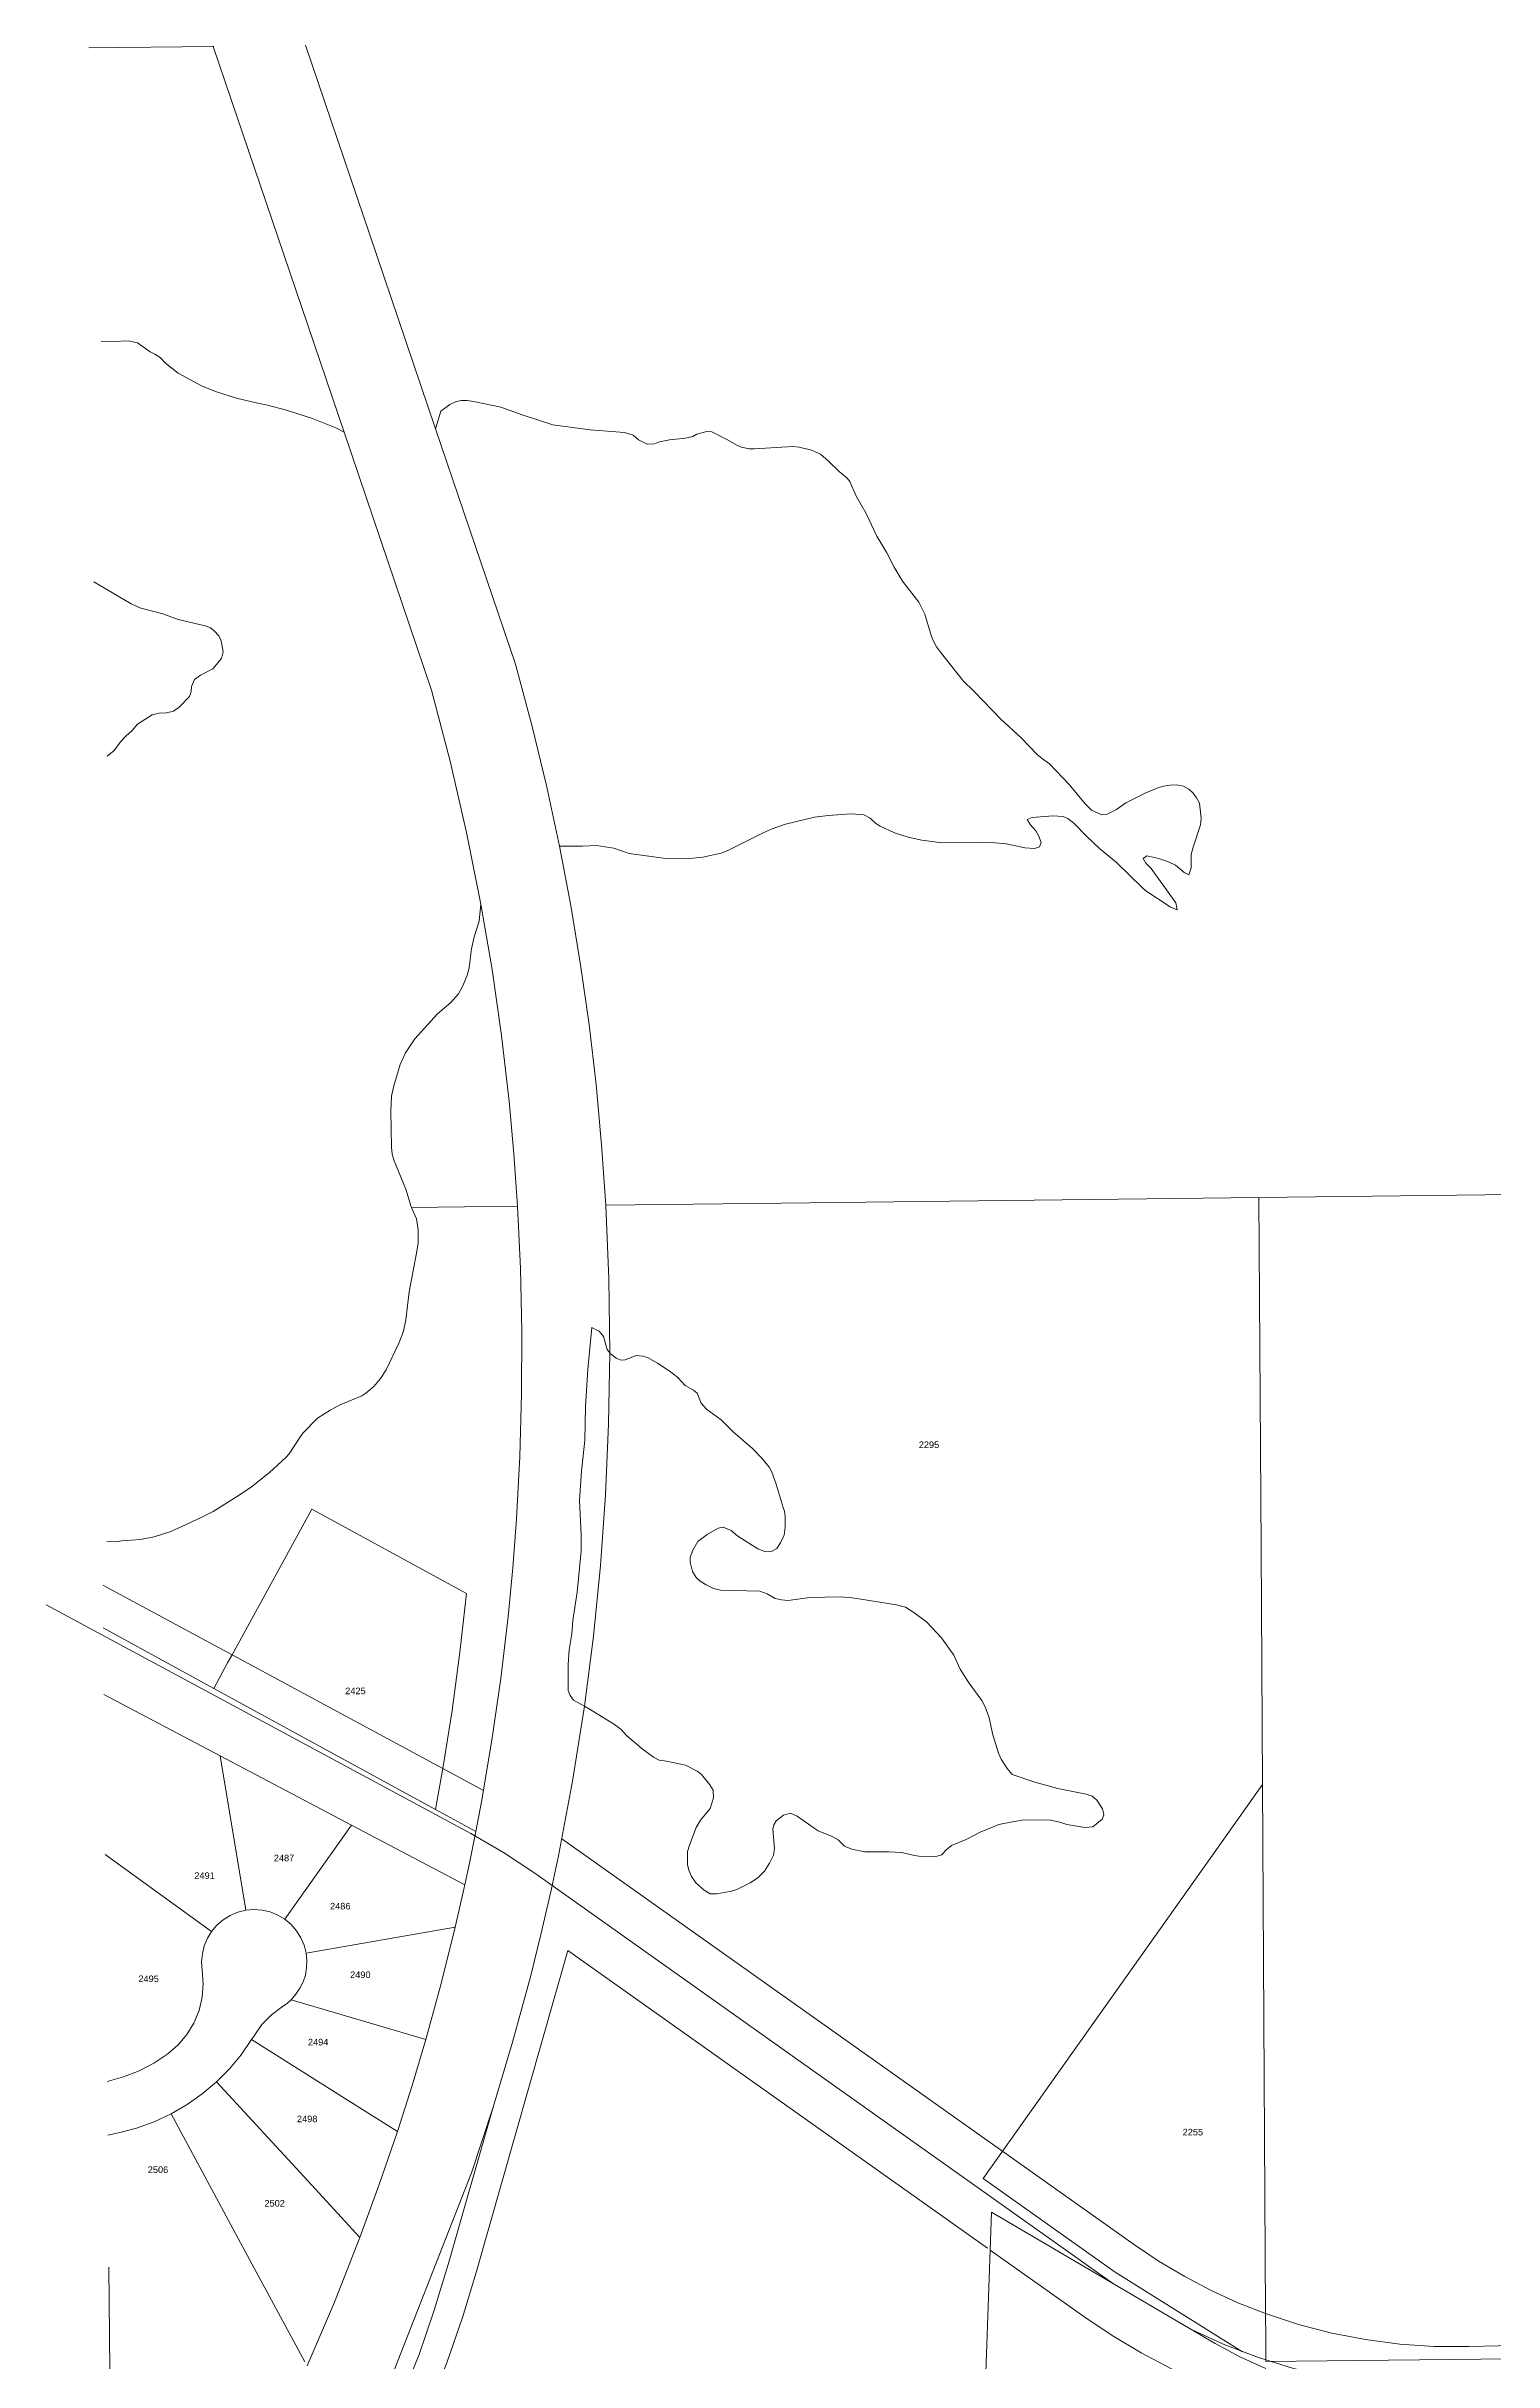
# Model space of a CAD drawing. Header units: feet. Extents: x 865220 to 2866543, y -2240498 to 973965.
# Drawn here: x 2854254 to 2855904, y 968645 to 971285 of the extents above; entities that cross this region are included whole.
import ezdxf
from ezdxf.enums import TextEntityAlignment as Align

# ---------------------------------------------------------------- set-up
doc = ezdxf.new("R2010")
doc.units = ezdxf.units.FT
doc.header["$LTSCALE"] = 0.015
doc.header["$MEASUREMENT"] = 0
doc.layers.add('Dakota County Addresses', color=7, linetype='Continuous')
doc.layers.add('Dakota County Parcels', color=7, linetype='Continuous')
doc.styles.add('Dimensions 100', font='arial.ttf')

# ---------------------------------------------------------------- blocks, each defined once
blk = doc.blocks.new('ACMAP_ANN_TEMPLATE_Dakota County Addresses')
at = {"layer": 'Dakota County Addresses', "style": 'Dimensions 100'}
blk.add_attdef('DakotaCountyAddress', text='', height=50, dxfattribs=at).set_placement((0, 0), align=Align.CENTER)

msp = doc.modelspace()

# ---------------------------------------------------------------- linework, layer by layer
at = {"layer": 'Dakota County Parcels', "lineweight": 5, "ltscale": 100}
for p, q in [((2854330.6, 970947.9), (2854316.2, 970948.4)), ((2854347.1, 970949), (2854330.6, 970947.9)), ((2854357.6, 970946.6), (2854347.1, 970949)), ((2854372, 970936.3), (2854357.6, 970946.6)), ((2854377.4, 970933.8), (2854372, 970936.3)), ((2854383.4, 970929.7), (2854377.4, 970933.8)), ((2854389.3, 970923.4), (2854383.4, 970929.7)), ((2854404.1, 970912), (2854389.3, 970923.4)), ((2854430.4, 970897.4), (2854404.1, 970912)), ((2854446.5, 970891), (2854430.4, 970897.4)), ((2854470.6, 970883.6), (2854446.5, 970891)), ((2854492.7, 970878), (2854470.6, 970883.6)), ((2854504.3, 970875.9), (2854492.7, 970878)), ((2854527.5, 970869.9), (2854504.3, 970875.9)), ((2854713.7, 970876.1), (2854703.3, 970868.6)), ((2854720, 970879.4), (2854713.7, 970876.1)), ((2854726.5, 970880.9), (2854720, 970879.4)), ((2854733.4, 970880.8), (2854726.5, 970880.9)), ((2854740.6, 970879.7), (2854733.4, 970880.8)), ((2854771.7, 970873.3), (2854740.6, 970879.7)), ((2854796, 970864.3), (2854771.7, 970873.3)), ((2854557, 970860.3), (2854527.5, 970869.9)), ((2854583.5, 970849.7), (2854557, 970860.3)), ((2854703.3, 970868.6), (2854697.3, 970848.6)), ((2854788, 970581.4), (2854697.3, 970848.6)), ((2854831, 970853), (2854796, 970864.3)), ((2854873.7, 970847.3), (2854831, 970853)), ((2854912.9, 970844.2), (2854873.7, 970847.3)), ((2855006.5, 970845.4), (2854995.3, 970842.3)), ((2855012.4, 970845.1), (2855006.5, 970845.4)), ((2855031.1, 970835.7), (2855012.4, 970845.1)), ((2854922.5, 970841.2), (2854912.9, 970844.2)), ((2854928.7, 970836), (2854922.5, 970841.2)), ((2854938.6, 970831.1), (2854928.7, 970836)), ((2854946.9, 970831.5), (2854938.6, 970831.1)), ((2854952.6, 970833.7), (2854946.9, 970831.5)), ((2854964, 970835.9), (2854952.6, 970833.7)), ((2854982.4, 970837.7), (2854964, 970835.9)), ((2854990.7, 970839.7), (2854982.4, 970837.7)), ((2854995.3, 970842.3), (2854990.7, 970839.7)), ((2855041, 970829.8), (2855031.1, 970835.7)), ((2855046.1, 970827.7), (2855041, 970829.8)), ((2855054.9, 970825.8), (2855046.1, 970827.7)), ((2855060.8, 970825.8), (2855054.9, 970825.8)), ((2855104.5, 970828.2), (2855060.8, 970825.8)), ((2855111.7, 970827.7), (2855104.5, 970828.2)), ((2855125.9, 970824.2), (2855111.7, 970827.7)), ((2855136.2, 970819.5), (2855125.9, 970824.2)), ((2855145.4, 970811.8), (2855136.2, 970819.5)), ((2855157.4, 970800), (2855145.4, 970811.8)), ((2855166.5, 970792.4), (2855157.4, 970800)), ((2855169.8, 970788.5), (2855166.5, 970792.4)), ((2855177, 970771.8), (2855169.8, 970788.5)), ((2855188.2, 970752.1), (2855177, 970771.8)), ((2855200.6, 970726.2), (2855188.2, 970752.1)), ((2855212, 970707.3), (2855200.6, 970726.2)), ((2855220.3, 970690.8), (2855212, 970707.3)), ((2855229.5, 970674.8), (2855220.3, 970690.8)), ((2854350.2, 970649.1), (2854307.6, 970674.2)), ((2855248.2, 970650.9), (2855229.5, 970674.8)), ((2854350.2, 970649.1), (2854361.2, 970644.2)), ((2854361.2, 970644.2), (2854386.6, 970637.6)), ((2854386.6, 970637.6), (2854404, 970631.3)), ((2855255.3, 970637.1), (2855248.2, 970650.9)), ((2855262.8, 970611.8), (2855255.3, 970637.1)), ((2854404, 970631.3), (2854434.7, 970623.8)), ((2854434.7, 970623.8), (2854440.8, 970621.5)), ((2854440.8, 970621.5), (2854445.1, 970618.4)), ((2854445.1, 970618.4), (2854450.1, 970612.6)), ((2854450.1, 970612.6), (2854453.1, 970606.9)), ((2855265.4, 970605.8), (2855262.8, 970611.8)), ((2854453.3, 970586.8), (2854443.4, 970574.9)), ((2854453.1, 970606.9), (2854455.4, 970594.4)), ((2854455.4, 970594.4), (2854453.3, 970586.8)), ((2854788, 970581.4), (2854788.8, 970578.8)), ((2855268.6, 970600.1), (2855265.4, 970605.8)), ((2855272.9, 970593.9), (2855268.6, 970600.1)), ((2855298.8, 970561.4), (2855272.9, 970593.9)), ((2854419.2, 970554.8), (2854418.9, 970548.9)), ((2854422.6, 970562.9), (2854419.2, 970554.8)), ((2854429.2, 970567.7), (2854422.6, 970562.9)), ((2854443.4, 970574.9), (2854429.2, 970567.7)), ((2855311.4, 970549.1), (2855298.8, 970561.4)), ((2854404.5, 970530.7), (2854398.5, 970526.6)), ((2854416.7, 970543.5), (2854404.5, 970530.7)), ((2854418.9, 970548.9), (2854416.7, 970543.5)), ((2855341.8, 970517.5), (2855311.4, 970549.1)), ((2854351.6, 970504.7), (2854344.3, 970498.2)), ((2854357.7, 970511.7), (2854351.6, 970504.7)), ((2854374.1, 970522.5), (2854357.7, 970511.7)), ((2854382.1, 970524.4), (2854374.1, 970522.5)), ((2854390.6, 970524.9), (2854382.1, 970524.4)), ((2854398.5, 970526.6), (2854390.6, 970524.9)), ((2855365.1, 970496.4), (2855341.8, 970517.5)), ((2854330.8, 970481.9), (2854323.1, 970475.3)), ((2854338, 970491.6), (2854330.8, 970481.9)), ((2854344.3, 970498.2), (2854338, 970491.6)), ((2855383.4, 970477.2), (2855365.1, 970496.4)), ((2855389.2, 970472.3), (2855383.4, 970477.2)), ((2855397.3, 970466.5), (2855389.2, 970472.3)), ((2855419.8, 970442.9), (2855397.3, 970466.5)), ((2855438.1, 970421.1), (2855419.8, 970442.9)), ((2855507.2, 970433.5), (2855484.3, 970422)), ((2855520.8, 970439.2), (2855507.2, 970433.5)), ((2855527.2, 970441), (2855520.8, 970439.2)), ((2855534.7, 970442.3), (2855527.2, 970441)), ((2855542.1, 970442.6), (2855534.7, 970442.3)), ((2855550, 970441), (2855542.1, 970442.6)), ((2855556, 970437.8), (2855550, 970441)), ((2855560.9, 970433.2), (2855556, 970437.8)), ((2855565, 970427.8), (2855560.9, 970433.2)), ((2855568.2, 970421.6), (2855565, 970427.8)), ((2855080.1, 970392.1), (2855096.3, 970397.7)), ((2855096.3, 970397.7), (2855129.5, 970405.7)), ((2855129.5, 970405.7), (2855145, 970407.6)), ((2855145, 970407.6), (2855171.1, 970409.6)), ((2855171.1, 970409.6), (2855185.6, 970408.5)), ((2855185.6, 970408.5), (2855193, 970404.6)), ((2855193, 970404.6), (2855199.2, 970398.7)), ((2855199.2, 970398.7), (2855204.1, 970395.7)), ((2855371.7, 970403.3), (2855377.7, 970405.3)), ((2855375.6, 970397), (2855371.7, 970403.3)), ((2855381.8, 970390.2), (2855375.6, 970397)), ((2855377.7, 970405.3), (2855401.2, 970407.3)), ((2855401.2, 970407.3), (2855412.9, 970406.4)), ((2855412.9, 970406.4), (2855418.1, 970404.2)), ((2855418.1, 970404.2), (2855424.9, 970399.1)), ((2855424.9, 970399.1), (2855439.3, 970384)), ((2855445.1, 970413.9), (2855438.1, 970421.1)), ((2855457, 970408.5), (2855445.1, 970413.9)), ((2855462.4, 970409), (2855457, 970408.5)), ((2855473.5, 970414.5), (2855462.4, 970409)), ((2855484.3, 970422), (2855473.5, 970414.5)), ((2855560.9, 970371.5), (2855569.5, 970396.9)), ((2855570.2, 970404.6), (2855568.2, 970421.6)), ((2855569.5, 970396.9), (2855570.2, 970404.6)), ((2854864.9, 970372.8), (2854838.6, 970372.9)), ((2854864.9, 970372.8), (2854880.9, 970373.6)), ((2854880.9, 970373.6), (2854900.5, 970370.3)), ((2854900.5, 970370.3), (2854918.1, 970364.3)), ((2855029.9, 970367.5), (2855070.1, 970387.4)), ((2855070.1, 970387.4), (2855080.1, 970392.1)), ((2855204.1, 970395.7), (2855220.7, 970387.8)), ((2855220.7, 970387.8), (2855236, 970383)), ((2855236, 970383), (2855251.6, 970379.6)), ((2855251.6, 970379.6), (2855271.7, 970376.8)), ((2855271.7, 970376.8), (2855318, 970377.3)), ((2855318, 970377.3), (2855335.4, 970376.7)), ((2855335.4, 970376.7), (2855347.7, 970375.4)), ((2855347.7, 970375.4), (2855369.1, 970370.9)), ((2855369.1, 970370.9), (2855380.1, 970370.1)), ((2855380.1, 970370.1), (2855385.7, 970372.1)), ((2855384.9, 970384.8), (2855381.8, 970390.2)), ((2855387.6, 970377), (2855384.9, 970384.8)), ((2855385.7, 970372.1), (2855387.6, 970377)), ((2855439.3, 970384), (2855454.4, 970370.1)), ((2855454.4, 970370.1), (2855473.1, 970354.4)), ((2855558.9, 970363.1), (2855560.9, 970371.5)), ((2854918.1, 970364.3), (2854959.9, 970358.6)), ((2854959.9, 970358.6), (2854990.6, 970359)), ((2854990.6, 970359), (2855002, 970360.4)), ((2855002, 970360.4), (2855023, 970364.9)), ((2855023, 970364.9), (2855029.9, 970367.5)), ((2855473.1, 970354.4), (2855503.2, 970325.3)), ((2855503.9, 970358.8), (2855508.4, 970361.6)), ((2855507.1, 970353.5), (2855503.9, 970358.8)), ((2855513, 970347.2), (2855507.1, 970353.5)), ((2855508.4, 970361.6), (2855521.9, 970358.8)), ((2855541.3, 970308), (2855513, 970347.2)), ((2855521.9, 970358.8), (2855533.8, 970354.6)), ((2855533.8, 970354.6), (2855541, 970351.1)), ((2855541, 970351.1), (2855550.7, 970342.7)), ((2855556.1, 970340.2), (2855558.8, 970348.2)), ((2855558.8, 970348.2), (2855558.9, 970363.1)), ((2855503.2, 970325.3), (2855507, 970321.9)), ((2855507, 970321.9), (2855534.9, 970303.6)), ((2855550.7, 970342.7), (2855556.1, 970340.2)), ((2855534.9, 970303.6), (2855542.8, 970300.3)), ((2855542.8, 970300.3), (2855541.3, 970308)), ((2854738.4, 970255.9), (2854741.3, 970269.5)), ((2854741.3, 970269.5), (2854747.1, 970287.1)), ((2854735.7, 970234.4), (2854738.4, 970255.9)), ((2854723.4, 970204.6), (2854728.5, 970213.4)), ((2854728.5, 970213.4), (2854733.6, 970226.5)), ((2854733.6, 970226.5), (2854735.7, 970234.4)), ((2854699.4, 970181.6), (2854714.7, 970194.5)), ((2854714.7, 970194.5), (2854723.4, 970204.6)), ((2854673.8, 970153.3), (2854699.4, 970181.6)), ((2854656.9, 970123.7), (2854663.2, 970137)), ((2854663.2, 970137), (2854673.8, 970153.3)), ((2854649.8, 970099.7), (2854656.9, 970123.7)), ((2854646.4, 970070.5), (2854647.1, 970087.9)), ((2854647.1, 970087.9), (2854649.8, 970099.7)), ((2854647, 970029.5), (2854646.4, 970070.5)), ((2854647.9, 970021.5), (2854647, 970029.5)), ((2854650.2, 970014), (2854647.9, 970021.5)), ((2854663.6, 969981.6), (2854650.2, 970014)), ((2854669.7, 969961.7), (2854663.6, 969981.6)), ((2855636.1, 969972.4), (2856372.7, 969981.1)), ((2854670, 969961), (2854669.7, 969961.7)), ((2854670, 969961), (2854790.8, 969962.4)), ((2854675.7, 969947.8), (2854670, 969961)), ((2854677.4, 969935.3), (2854675.7, 969947.8)), ((2854891.5, 969963.6), (2855091.7, 969966)), ((2855091.7, 969966), (2855636.1, 969972.4)), ((2855638.5, 969572.4), (2855636.1, 969972.4)), ((2854677.4, 969920.5), (2854677.4, 969935.3)), ((2854667.4, 969864.9), (2854675.7, 969908.8)), ((2854675.7, 969908.8), (2854677.4, 969920.5)), ((2854663.5, 969832.9), (2854667.4, 969864.9)), ((2854655.8, 969806.9), (2854660.7, 969819.9)), ((2854660.7, 969819.9), (2854663.5, 969832.9)), ((2854875.4, 969823.9), (2854870.8, 969776.1)), ((2854881.4, 969821.1), (2854875.4, 969823.9)), ((2854884, 969819.9), (2854881.4, 969821.1)), ((2854888.9, 969814), (2854884, 969819.9)), ((2854641.2, 969775.9), (2854655.8, 969806.9)), ((2854893.1, 969798.9), (2854888.9, 969814)), ((2854903.2, 969789.3), (2854896.6, 969794.4)), ((2854908.6, 969786.9), (2854903.2, 969789.3)), ((2854925.9, 969792.1), (2854913.7, 969787.2)), ((2854933.5, 969791.5), (2854925.9, 969792.1)), ((2854938.9, 969789.8), (2854933.5, 969791.5)), ((2854950.3, 969783.6), (2854938.9, 969789.8)), ((2854626.8, 969756.7), (2854634.7, 969766)), ((2854634.7, 969766), (2854641.2, 969775.9)), ((2854870.8, 969776.1), (2854868.3, 969734.2)), ((2854913.7, 969787.2), (2854908.6, 969786.9)), ((2854963.5, 969774.7), (2854950.3, 969783.6)), ((2854973.4, 969766.9), (2854963.5, 969774.7)), ((2854982.1, 969758.1), (2854973.4, 969766.9)), ((2854588.6, 969736.1), (2854613.2, 969746.3)), ((2854613.2, 969746.3), (2854618, 969749.1)), ((2854618, 969749.1), (2854626.8, 969756.7)), ((2854991.6, 969752.5), (2854982.1, 969758.1)), ((2854995.6, 969749.2), (2854991.6, 969752.5)), ((2855000.1, 969737.9), (2854995.6, 969749.2)), ((2855006.2, 969730.8), (2855000.1, 969737.9)), ((2854546.2, 969703.6), (2854562.8, 969720.9)), ((2854562.8, 969720.9), (2854577.1, 969729.7)), ((2854577.1, 969729.7), (2854588.6, 969736.1)), ((2854868.3, 969734.2), (2854867.6, 969695.3)), ((2855022.9, 969718.9), (2855006.2, 969730.8)), ((2855036.8, 969705), (2855022.9, 969718.9)), ((2854530.4, 969680), (2854542.5, 969698.5)), ((2854542.5, 969698.5), (2854546.2, 969703.6)), ((2854867.6, 969695.3), (2854863.8, 969660.6)), ((2855058.7, 969686.2), (2855036.8, 969705)), ((2855069.4, 969675.3), (2855058.7, 969686.2)), ((2854487.5, 969642.6), (2854507.9, 969658.6)), ((2854507.9, 969658.6), (2854526.6, 969675.8)), ((2854526.6, 969675.8), (2854530.4, 969680)), ((2854863.8, 969660.6), (2854861.6, 969626.9)), ((2855077.8, 969664.9), (2855069.4, 969675.3)), ((2855080.8, 969659), (2855077.8, 969664.9)), ((2855085.8, 969645.4), (2855080.8, 969659)), ((2854443.8, 969614.3), (2854473.6, 969632.9)), ((2854473.6, 969632.9), (2854487.5, 969642.6)), ((2854403.3, 969594.9), (2854430.3, 969607.5)), ((2854430.3, 969607.5), (2854443.8, 969614.3)), ((2854465.3, 969450.8), (2854556.2, 969617.1)), ((2854556.2, 969617.1), (2854732.5, 969520.8)), ((2854861.6, 969626.9), (2854863.2, 969587.6)), ((2855095.8, 969608.6), (2855095, 969614.6)), ((2855096, 969596.4), (2855095.8, 969608.6)), ((2854322.4, 969580.4), (2854333.6, 969579.9)), ((2854333.6, 969579.9), (2854339.3, 969580.9)), ((2854339.3, 969580.9), (2854360.9, 969582.4)), ((2854360.9, 969582.4), (2854376.4, 969585.4)), ((2854376.4, 969585.4), (2854394.3, 969591.3)), ((2854394.3, 969591.3), (2854403.3, 969594.9)), ((2854863.2, 969587.6), (2854863.2, 969569.1)), ((2854990.2, 969569.6), (2854996.4, 969580)), ((2854996.4, 969580), (2855007.1, 969588.2)), ((2855007.1, 969588.2), (2855019.4, 969595.5)), ((2855019.4, 969595.5), (2855025.1, 969596.6)), ((2855025.1, 969596.6), (2855034.2, 969592.8)), ((2855034.2, 969592.8), (2855042, 969586.3)), ((2855042, 969586.3), (2855064.9, 969571.8)), ((2855086.4, 969572.2), (2855090.7, 969578.8)), ((2855094.7, 969587.3), (2855096, 969596.4)), ((2854987.5, 969561.9), (2854990.2, 969569.6)), ((2854987.6, 969556.4), (2854987.5, 969561.9)), ((2854990.3, 969546.1), (2854987.6, 969556.4)), ((2855064.9, 969571.8), (2855072.8, 969568.6)), ((2855072.8, 969568.6), (2855079.6, 969568.3)), ((2855079.6, 969568.3), (2855086.4, 969572.2)), ((2855638.5, 969572.4), (2855643.6, 968700)), ((2854465.3, 969450.8), (2854318, 969530.2)), ((2854994.3, 969539.1), (2854990.3, 969546.1)), ((2854998.9, 969535), (2854994.3, 969539.1)), ((2855005.8, 969530.6), (2854998.9, 969535)), ((2855014.2, 969526.7), (2855005.8, 969530.6)), ((2855022.6, 969524.6), (2855014.2, 969526.7)), ((2854737.6, 969247.1), (2854253.6, 969508.1)), ((2854858.8, 969522.3), (2854854, 969489.9)), ((2855067.1, 969523.5), (2855022.6, 969524.6)), ((2855075.3, 969520.6), (2855067.1, 969523.5)), ((2855084.6, 969515.3), (2855075.3, 969520.6)), ((2855091.6, 969513.5), (2855084.6, 969515.3)), ((2855099.4, 969513), (2855091.6, 969513.5)), ((2855124.1, 969516.4), (2855099.4, 969513)), ((2855159, 969516.9), (2855124.1, 969516.4)), ((2855172.3, 969516.1), (2855159, 969516.9)), ((2855182.3, 969514.3), (2855172.3, 969516.1)), ((2855223, 969508), (2855182.3, 969514.3)), ((2855233.1, 969505.2), (2855223, 969508)), ((2855242.5, 969499.3), (2855233.1, 969505.2)), ((2855257.5, 969488), (2855242.5, 969499.3)), ((2854852.8, 969474.9), (2854849.8, 969456.6)), ((2854854, 969489.9), (2854852.8, 969474.9)), ((2855274.3, 969470.2), (2855257.5, 969488)), ((2854705.6, 969321.2), (2854465.3, 969450.8)), ((2854849.8, 969456.6), (2854848.7, 969439.8)), ((2855288.1, 969450.7), (2855274.3, 969470.2)), ((2855295.6, 969434.6), (2855288.1, 969450.7)), ((2854848.7, 969439.8), (2854848.4, 969410.2)), ((2855304.7, 969420.3), (2855295.6, 969434.6)), ((2855320, 969399), (2855304.7, 969420.3)), ((2854319.1, 969405.9), (2854451.8, 969335.9)), ((2854444.5, 969412.7), (2854697.1, 969274.6)), ((2854848.4, 969410.2), (2854851, 969404.4)), ((2854851, 969404.4), (2854854.6, 969399.2)), ((2855323.8, 969391.5), (2855320, 969399)), ((2854873.7, 969388.7), (2854901.3, 969371.4)), ((2854901.3, 969371.4), (2854908.8, 969365.7)), ((2855328.4, 969379.1), (2855323.8, 969391.5)), ((2855332.8, 969359.8), (2855328.4, 969379.1)), ((2854908.8, 969365.7), (2854915.2, 969359)), ((2854915.2, 969359), (2854932.8, 969343.8)), ((2854932.8, 969343.8), (2854945.9, 969334.1)), ((2855339.3, 969338.9), (2855332.8, 969359.8)), ((2854451.8, 969335.9), (2854480.9, 969159.8)), ((2854451.8, 969335.9), (2854601.6, 969256.9)), ((2854751.9, 969296.2), (2854705.6, 969321.2)), ((2854945.9, 969334.1), (2854952.2, 969330.9)), ((2854952.2, 969330.9), (2854960.6, 969329.9)), ((2854960.6, 969329.9), (2854982.2, 969325.1)), ((2854982.2, 969325.1), (2854995.6, 969318.2)), ((2854995.6, 969318.2), (2855000.7, 969314.6)), ((2855000.7, 969314.6), (2855010.2, 969302.6)), ((2855342.1, 969332.1), (2855339.3, 969338.9)), ((2855348.9, 969321.3), (2855342.1, 969332.1)), ((2855354.9, 969314.6), (2855348.9, 969321.3)), ((2855380.4, 969305.9), (2855354.9, 969314.6)), ((2855010.2, 969302.6), (2855014, 969296.5)), ((2855014, 969296.5), (2855014.1, 969287.8)), ((2855406.8, 969298.7), (2855380.4, 969305.9)), ((2855438.9, 969292.2), (2855406.8, 969298.7)), ((2855445.9, 969289.7), (2855438.9, 969292.2)), ((2855451.2, 969285.2), (2855445.9, 969289.7)), ((2854697.1, 969274.6), (2854743.2, 969249.4)), ((2854743.2, 969249.4), (2854749.7, 969283.5)), ((2854999.3, 969262.6), (2854994.6, 969254.1)), ((2855010.6, 969275.8), (2854999.3, 969262.6)), ((2855014.1, 969287.8), (2855010.6, 969275.8)), ((2855083.1, 969257.3), (2855085.8, 969261.7)), ((2855085.8, 969261.7), (2855094, 969268)), ((2855094, 969268), (2855102, 969270.4)), ((2855102, 969270.4), (2855109.6, 969267)), ((2855109.6, 969267), (2855128.8, 969253.3)), ((2855355.1, 969260.7), (2855366.3, 969262.5)), ((2855366.3, 969262.5), (2855377.3, 969263)), ((2855377.3, 969263), (2855398.4, 969262.3)), ((2855398.4, 969262.3), (2855409.1, 969260.2)), ((2855446.8, 969255), (2855457.3, 969263.6)), ((2855457.7, 969275.4), (2855451.2, 969285.2)), ((2855457.3, 969263.6), (2855459.3, 969268.6)), ((2855458, 969273.9), (2855457.7, 969275.4)), ((2855459.3, 969268.6), (2855458, 969273.9)), ((2854601.6, 969256.9), (2854525.4, 969149.5)), ((2854601.6, 969256.9), (2854730.6, 969188.9)), ((2854736.4, 969215.5), (2854743.2, 969249.4)), ((2855494.3, 968778.2), (2854841.3, 969241.3)), ((2854994.6, 969254.1), (2854986.7, 969233.8)), ((2855081.8, 969252.1), (2855083.1, 969257.3)), ((2855083.7, 969230.2), (2855081.8, 969252.1)), ((2855128.8, 969253.3), (2855133.5, 969250.4)), ((2855133.5, 969250.4), (2855149.6, 969243.9)), ((2855149.6, 969243.9), (2855156.4, 969239.9)), ((2855156.4, 969239.9), (2855163.5, 969232.9)), ((2855285.4, 969233.5), (2855302.2, 969240.5)), ((2855302.2, 969240.5), (2855318.4, 969248.9)), ((2855318.4, 969248.9), (2855339.4, 969257.5)), ((2855339.4, 969257.5), (2855355.1, 969260.7)), ((2855409.1, 969260.2), (2855416.9, 969257.7)), ((2855416.9, 969257.7), (2855437.6, 969254.2)), ((2855437.6, 969254.2), (2855446.8, 969255)), ((2854320.7, 969223.4), (2854442.1, 969135.7)), ((2854730.6, 969188.9), (2854736.4, 969215.5)), ((2854829.4, 969184.5), (2854837.4, 969221.9)), ((2854984.6, 969226.6), (2854984.5, 969212)), ((2854984.5, 969212), (2854986.1, 969205.6)), ((2854986.7, 969233.8), (2854984.6, 969226.6)), ((2855072.2, 969204.2), (2855078.2, 969213.3)), ((2855078.2, 969213.3), (2855082.5, 969222.5)), ((2855082.5, 969222.5), (2855083.7, 969230.2)), ((2855163.5, 969232.9), (2855171.9, 969229.5)), ((2855171.9, 969229.5), (2855186.7, 969226.4)), ((2855186.7, 969226.4), (2855214, 969226.2)), ((2855214, 969226.2), (2855228.5, 969225.5)), ((2855228.5, 969225.5), (2855243.3, 969222.1)), ((2855243.3, 969222.1), (2855248.4, 969221.3)), ((2855248.4, 969221.3), (2855267.8, 969221.2)), ((2855267.8, 969221.2), (2855274.4, 969222.8)), ((2855274.4, 969222.8), (2855278.9, 969228.3)), ((2855278.9, 969228.3), (2855285.4, 969233.5)), ((2854719.6, 969140.4), (2854730.6, 969188.9)), ((2855465.4, 968737.4), (2854810.4, 969202)), ((2854986.1, 969205.6), (2854989, 969198.4)), ((2854989, 969198.4), (2854994.1, 969191.1)), ((2854994.1, 969191.1), (2855003.6, 969182.5)), ((2855003.6, 969182.5), (2855010.6, 969178.4)), ((2855034.8, 969181.7), (2855040.9, 969183.4)), ((2855040.9, 969183.4), (2855044.5, 969185.2)), ((2855044.5, 969185.2), (2855056.2, 969191)), ((2855056.2, 969191), (2855064.9, 969196.9)), ((2855064.9, 969196.9), (2855072.2, 969204.2)), ((2855010.6, 969178.4), (2855017.9, 969178.6)), ((2855017.9, 969178.6), (2855034.8, 969181.7)), ((2854719.6, 969140.4), (2854549.8, 969110.9)), ((2854743.6, 968746.9), (2854848.2, 969113.8)), ((2855326.5, 968774.6), (2854848.2, 969113.8)), ((2854686.3, 969012.6), (2854532.8, 969057.8)), ((2854487.7, 969012.3), (2854490.4, 969016.7)), ((2854711.9, 968755.9), (2854763.1, 968935.5)), ((2854763.1, 968935.5), (2854738.3, 968860.6)), ((2854335.7, 968906), (2854323.7, 968903.4)), ((2854738.3, 968860.6), (2854602.6, 968514.3)), ((2855472.2, 968747.1), (2855321.5, 968854)), ((2855331.3, 968815.5), (2855329.7, 968772.3)), ((2855586, 968666), (2855331.3, 968815.5)), ((2855329.7, 968772.3), (2855311.9, 968278.2)), ((2855329.7, 968772.3), (2855436.4, 968696.7)), ((2855471.1, 968733.4), (2855465.4, 968737.4)), ((2855617.2, 968656.5), (2855472.2, 968747.1)), ((2856376.2, 968675.5), (2855875.2, 968662.3)), ((2855643.9, 968645.4), (2856302.8, 968652.6))]:
    msp.add_line(p, q, dxfattribs=at)
for points in [[(2854302, 971282.8), (2854443.8, 971284.5), (2854444.6, 971284.5)], [(2854443.8, 971284.6), (2854443.8, 971284.5), (2854531.2, 971027.1), (2854593.1, 970844.7), (2854692.9, 970550.6)], [(2854697.3, 970848.6), (2854629.9, 971047.3), (2854549, 971285.8), (2854549, 971285.9)], [(2854593.1, 970844.7), (2854593.1, 970844.7), (2854583.5, 970849.7)], [(2854838.6, 970372.9), (2854823.7, 970441.9), (2854807.1, 970510.6), (2854788.8, 970578.8)], [(2854790.8, 969962.4), (2854786.6, 970022.2), (2854781.1, 970081.9), (2854772.4, 970157.1), (2854761.7, 970232), (2854749, 970306.6), (2854732.7, 970388.4), (2854714, 970469.8), (2854692.9, 970550.6)], [(2854891.5, 969963.6), (2854886.7, 970032.4), (2854880.3, 970101.1), (2854872.3, 970169.4), (2854862.7, 970237.5), (2854851.4, 970305.3), (2854838.6, 970372.9)], [(2854747.1, 970287.1), (2854749, 970306.6), (2854749, 970306.6)], [(2854780.1, 969494.7), (2854785.4, 969550.3), (2854789.6, 969606), (2854793.4, 969677.2), (2854795.4, 969748.5), (2854795.6, 969819.9), (2854794.1, 969891.2), (2854790.8, 969962.4)], [(2854837.4, 969221.9), (2854853.5, 969306.9), (2854867, 969392.4), (2854877.3, 969472.4), (2854885.3, 969552.6), (2854891.2, 969633.3), (2854894.7, 969714.2), (2854896, 969795.1), (2854895, 969879.4), (2854891.5, 969963.6)], [(2854896.6, 969794.4), (2854896, 969795.1), (2854893.1, 969798.9)], [(2855095, 969614.6), (2855093.7, 969618.9), (2855085.8, 969645.4)], [(2855090.7, 969578.8), (2855093.9, 969585.8), (2855094.7, 969587.3)], [(2854863.2, 969569.1), (2854862.8, 969565.2), (2854858.8, 969522.3)], [(2854732.5, 969520.8), (2854725.1, 969454), (2854716.1, 969387.5), (2854705.6, 969321.2)], [(2854318.4, 969481.6), (2854318.4, 969481.6), (2854444.5, 969412.7)], [(2854749.7, 969283.5), (2854761.6, 969353.6), (2854771.7, 969424.1), (2854780.1, 969494.7)], [(2854444.5, 969412.7), (2854460.3, 969441.7), (2854465.3, 969450.8)], [(2854854.6, 969399.2), (2854867, 969392.4), (2854873.7, 969388.7)], [(2854705.6, 969321.2), (2854703.4, 969308.8), (2854697.1, 969274.6)], [(2855321.5, 968854), (2855578.4, 969216.2), (2855640, 969303.1)], [(2854810.4, 969202), (2854774.7, 969225.6), (2854737.6, 969247.1)], [(2854829.4, 969184.5), (2854829.4, 969184.1), (2854817.8, 969133.8), (2854805.4, 969083.7), (2854785.2, 969009.3), (2854763.1, 968935.5)], [(2854480.9, 969159.8), (2854471.8, 969157.5), (2854463.2, 969153.9), (2854455.2, 969149), (2854448.1, 969142.9), (2854442.1, 969135.7)], [(2854525.4, 969149.5), (2854517.4, 969154.3), (2854508.7, 969157.8), (2854499.6, 969159.9), (2854490.2, 969160.6), (2854480.9, 969159.8)], [(2854442.1, 969135.7), (2854437.2, 969127.8), (2854433.6, 969119.1), (2854431.5, 969110.1), (2854430.7, 969100.8), (2854431.4, 969091.4)], [(2854549.8, 969110.9), (2854547.5, 969120), (2854543.8, 969128.5), (2854538.8, 969136.5), (2854532.6, 969143.5), (2854525.4, 969149.5)], [(2854686.3, 969012.6), (2854703.7, 969076.4), (2854719.6, 969140.4)], [(2854548.9, 969085.9), (2854550.3, 969094.2), (2854550.7, 969102.5), (2854549.8, 969110.9)], [(2854392.3, 968996), (2854403.9, 969006.2), (2854413.9, 969018), (2854421.9, 969031.2), (2854427.7, 969045.6), (2854431.3, 969060.6), (2854432.6, 969076), (2854431.4, 969091.4)], [(2854532.8, 969057.8), (2854538.2, 969064), (2854542.8, 969070.8), (2854546.3, 969078.1), (2854548.9, 969085.9)], [(2854522.7, 969049.9), (2854528, 969053.6), (2854532.8, 969057.8)], [(2854522.7, 969049.9), (2854510.3, 969040.6), (2854499.4, 969029.4), (2854490.4, 969016.7)], [(2854447.5, 968964), (2854462.3, 968978.9), (2854475.7, 968995.1), (2854487.7, 969012.3)], [(2854654, 968907.7), (2854600.9, 968941.1), (2854487.7, 969012.3)], [(2854654, 968907.7), (2854670.6, 968960), (2854686.3, 969012.6)], [(2854323.1, 968964.6), (2854341.6, 968969.7), (2854359.4, 968976.6), (2854376.3, 968985.4), (2854392.3, 968996)], [(2854395.9, 968927.7), (2854414.1, 968938.2), (2854431.4, 968950.4), (2854447.5, 968964)], [(2854611.2, 968786.7), (2854547.4, 968855.9), (2854447.5, 968964)], [(2854335.7, 968906), (2854356.4, 968911.4), (2854376.5, 968918.7), (2854395.9, 968927.7)], [(2854548.4, 968645), (2854477.8, 968775.8), (2854395.9, 968927.7)], [(2854611.2, 968786.7), (2854633.2, 968847), (2854654, 968907.7)], [(2854550.9, 968640.3), (2854582, 968713.1), (2854611.2, 968786.7)], [(2855643.6, 968700), (2855612.1, 968712.4), (2855581.4, 968726.4), (2855551.4, 968742.1), (2855522.4, 968759.4), (2855494.3, 968778.2)], [(2854326.4, 968606.1), (2854326.4, 968606.1), (2854326.1, 968635.4), (2854325, 968752.8)], [(2854678.1, 968652.3), (2854695.9, 968703.8), (2854711.9, 968755.9)], [(2854691.3, 968595.1), (2854710.5, 968645.1), (2854728, 968695.7), (2854743.6, 968746.9)], [(2855436.4, 968696.7), (2855468.6, 968675.1), (2855501.9, 968655.3), (2855536.2, 968637.2), (2855571.4, 968621), (2855607.5, 968606.7), (2855644.2, 968594.4)], [(2855876.5, 968612.4), (2855835.6, 968612.5), (2855794.8, 968615.1), (2855754.2, 968620.2), (2855714, 968627.7), (2855674.4, 968637.6), (2855635.4, 968649.8), (2855597.2, 968664.4), (2855559.9, 968681.3)], [(2855643.6, 968700), (2855643.8, 968672.1), (2855643.9, 968645.4)], [(2855875.2, 968662.3), (2855835.8, 968662.5), (2855796.6, 968665.2), (2855757.6, 968670.3), (2855719, 968677.8), (2855681, 968687.7), (2855643.6, 968700)], [(2855586, 968666), (2855614.4, 968650.7), (2855644, 968637.5)], [(2854658.9, 968605.2), (2854677.8, 968651.6), (2854678.1, 968652.3)]]:
    msp.add_lwpolyline(points, dxfattribs=at)

# ---------------------------------------------------------------- block references
at = {"layer": 'Dakota County Addresses', "lineweight": 5, "ltscale": 100, "xscale": 0.15, "yscale": 0.15, "zscale": 0.15}
for p, values in [((2855259.9, 969686.7), {'DakotaCountyAddress': '2295'}), ((2854606, 969406.1), {'DakotaCountyAddress': '2425'}), ((2854524.6, 969215.6), {'DakotaCountyAddress': '2487'}), ((2854434, 969195.5), {'DakotaCountyAddress': '2491'}), ((2854588.7, 969160.7), {'DakotaCountyAddress': '2486'}), ((2854370.2, 969077.9), {'DakotaCountyAddress': '2495'}), ((2854611.6, 969082.5), {'DakotaCountyAddress': '2490'}), ((2854563.5, 969005.7), {'DakotaCountyAddress': '2494'}), ((2854551, 968918.2), {'DakotaCountyAddress': '2498'}), ((2855560.7, 968903.1), {'DakotaCountyAddress': '2255'}), ((2854380.9, 968860.3), {'DakotaCountyAddress': '2506'}), ((2854513.9, 968822), {'DakotaCountyAddress': '2502'})]:
    msp.add_blockref('ACMAP_ANN_TEMPLATE_Dakota County Addresses', p, dxfattribs=at).add_auto_attribs(values)

doc.saveas('drawing.dxf')
